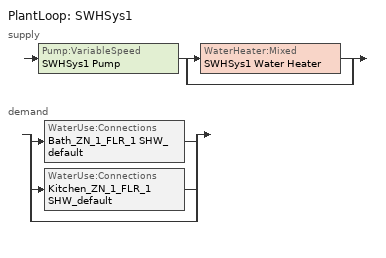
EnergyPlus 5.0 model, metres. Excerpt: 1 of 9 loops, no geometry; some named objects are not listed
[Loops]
PlantLoop 'SWHSys1'
 supply: Pump:VariableSpeed 'SWHSys1 Pump' > split
  | WaterHeater:Mixed 'SWHSys1 Water Heater'
  | bypass
 demand: split
  | WaterUse:Connections 'Bath_ZN_1_FLR_1 SHW_default'
  | WaterUse:Connections 'Kitchen_ZN_1_FLR_1 SHW_default'
  | bypass
[SetpointManager:Scheduled]
SWHSys1 Loop Setpoint Manager: Control Variable {TEMP}=Temperature; Schedule=SWHSys1-Loop-Temp-Schedule; Setpoint Node=SWHSys1 Supply Outlet Node
[Pump:VariableSpeed]
SWHSys1 Pump: Rated Flow Rate {m3/s}=AUTOSIZE; Rated Pump Head {Pa} [179352 Pa = 60 ft]=1; Rated Power Consumption {W}=AUTOSIZE; Motor Efficiency=1; Fraction of Motor Inefficiencies to Fluid Stream=0; Coefficient 1 of the Part Load Performance Curve=0; Coefficient 2 of the Part Load Performance Curve=1; Coefficient 3 of the Part Load Performance Curve=0; Coefficient 4 of the Part Load Performance Curve=0; Minimum Flow Rate {m3/s}=0; Pump Control Type {Continuous | Intermittent}=Intermittent
[PlantEquipmentList]
SWHSys1 Equipment List: SWHSys1 Water Heater
[Sizing:Plant]
SWHSys1: Loop Type {COOLING | HEATING}=Heating; Design Loop Exit Temperature {C}=60; Design Loop Temperature Difference {C}=5
[PlantEquipmentOperationSchemes]
SWHSys1 Loop Operation Scheme List: Control Scheme 1 Object Type {*******}=PlantEquipmentOperation:HeatingLoad; Control Scheme 1=SWHSys1 Operation Scheme; Control Scheme 1 Schedule=PlantOnSched
[PlantEquipmentOperation:HeatingLoad]
SWHSys1 Operation Scheme: Load Range 1 Lower Limit {W}=0; Load Range 1 Upper Limit {W}=1000000000000000; Priority Control 1 Equipment List=SWHSys1 Equipment List
[PlantLoop]
SWHSys1: Fluid Type {WATER}=Water; Loop Equipment Operation Scheme=SWHSys1 Loop Operation Scheme List; Maximum Loop Temperature {C}=60; Minimum Loop Temperature {C}=10; Maximum Loop Flow Rate {m3/s}=AUTOSIZE; Minimum Loop Flow Rate {m3/s}=0; Loop Volume {m3}=AUTOSIZE; Load Distribution Scheme {OPTIMAL | SEQUENTIAL}=Optimal
[WaterHeater:Mixed]
SWHSys1 Water Heater: Tank Volume {m3}=1; Setpoint Temperature Schedule=SWHSys1 Water Heater Setpoint Temperature Schedule Name; Deadband Temperature Difference {deltaC}=2; Maximum Temperature Limit {C}=82.2222; Heater Control Type {Cycle | Modulate}=Cycle; Heater Maximum Capacity {W}=845000; Heater Fuel Type=NATURALGAS; Heater Thermal Efficiency=0.8; Off Cycle Parasitic Fuel Consumption Rate {W}=20; Off Cycle Parasitic Fuel Type=NATURALGAS; Off Cycle Parasitic Heat Fraction To Tank=0.8; On Cycle Parasitic Fuel Type=NATURALGAS; Ambient Temperature Indicator {Schedule | Zone | Outdoors}=SCHEDULE; Ambient Temperature Schedule=SWHSys1 Water Heater Ambient Temperature Schedule Name; Off Cycle Loss Coefficient to Ambient Temperature {W/K}=6; On Cycle Loss Coefficient to Ambient Temperature {W/K}=6; Use Side Effectiveness=1; Source Side Effectiveness=1; Use Side Design Flow Rate=AUTOSIZE; Source Side Design Flow Rate=AUTOSIZE; Indirect Water Heater Recovery Time=1.5
[WaterUse:Equipment] Flow Rate Fraction Schedule=BLDG_SWH_SCH; Sensible Fraction Schedule=SHW_default Sensible fract sched; Latent Fraction Schedule=SHW_default Latent fract sched
Name | Peak Flow Rate {m3/s} | Target Temperature Schedule | Hot Water Supply Temperature Schedule Name  {C} | Zone
Bath_ZN_1_FLR_1 SHW_default | 5.94e-05 | SHW_Bath Temp Sched | SHW_Bath Hot Supply Temp Sched | Bath_ZN_1_FLR_1
Kitchen_ZN_1_FLR_1 SHW_default | 0.000105 | SHW_Kitchen Temp Sched | SHW_Kitchen Hot Supply Temp Sched | Kitchen_ZN_1_FLR_1
[WaterUse:Connections]
Name | Water Use Equipment 1
Bath_ZN_1_FLR_1 SHW_default | Bath_ZN_1_FLR_1 SHW_default
Kitchen_ZN_1_FLR_1 SHW_default | Kitchen_ZN_1_FLR_1 SHW_default
[Schedule:Compact]
PlantOnSched: Through: 12/31, For: AllDays, Until: 24:00, 1
BLDG_SWH_SCH: Through: 6/30, For: Weekdays SummerDesignDay, Until: 07:00, 0.05, Until: 08:00, 0.1, Until: 09:00, 0.34, Until: 10:00, 0.6, Until: 11:00, 0.63, Until: 12:00, 0.72, Until: 13:00, 0.79, Until: 14:00, 0.83, Until: 15:00, 0.61, Until: 16:00, 0.65, Until: 18:00, 0.1, Until: 19:00, 0.19, Until: 20:00, 0.25, Until: 22:00, 0.22, Until: 23:00, 0.12, Until: 24:00, 0.09, For: Saturday WinterDesignDay, Until: 09:00, 0.03, Until: 13:00, 0.05, Until: 24:00, 0.03, For: AllOtherDays, Until: 08:00, 0.03, Until: 14:00, 0.05, Until: 24:00, 0.03, Through: 9/1, For: Weekdays SummerDesignDay, Until: 07:00, 0.05, Until: 18:00, 0.1, Until: 19:00, 0.19, Until: 20:00, 0.25, Until: 22:00, 0.22, Until: 23:00, 0.12, Until: 24:00, 0.09, For: Saturday WinterDesignDay, Until: 09:00, 0.03, Until: 13:00, 0.05, Until: 24:00, 0.03, For: AllOtherDays, Until: 08:00, 0.03, Until: 14:00, 0.05, Until: 24:00, 0.03, Through: 12/31, For: Weekdays SummerDesignDay, Until: 07:00, 0.05, Until: 08:00, 0.1, Until: 09:00, 0.34, Until: 10:00, 0.6, Until: 11:00, 0.63, Until: 12:00, 0.72, Until: 13:00, 0.79, Until: 14:00, 0.83, Until: 15:00, 0.61, Until: 16:00, 0.65, Until: 18:00, 0.1, Until: 19:00, 0.19, Until: 20:00, 0.25, Until: 22:00, 0.22, Until: 23:00, 0.12, Until: 24:00, 0.09, For: Saturday WinterDesignDay, Until: 09:00, 0.03, Until: 13:00, 0.05, Until: 24:00, 0.03, For: AllOtherDays, Until: 08:00, 0.03, Until: 14:00, 0.05, Until: 24:00, 0.03
SHW_default Latent fract sched: Through: 12/31, For: AllDays, Until: 24:00, 0.05
SHW_default Sensible fract sched: Through: 12/31, For: AllDays, Until: 24:00, 0.2
SHW_Bath Hot Supply Temp Sched; SHW_Bath Temp Sched: Through: 12/31, For: AllDays, Until: 24:00, 43.3
SHW_Kitchen Hot Supply Temp Sched; SHW_Kitchen Temp Sched: Through: 12/31, For: AllDays, Until: 24:00, 49
SWHSys1 Water Heater Ambient Temperature Schedule Name: Through: 12/31, For: AllDays, Until: 24:00, 22
SWHSys1 Water Heater Setpoint Temperature Schedule Name; SWHSys1-Loop-Temp-Schedule: Through: 12/31, For: AllDays, Until: 24:00, 60
